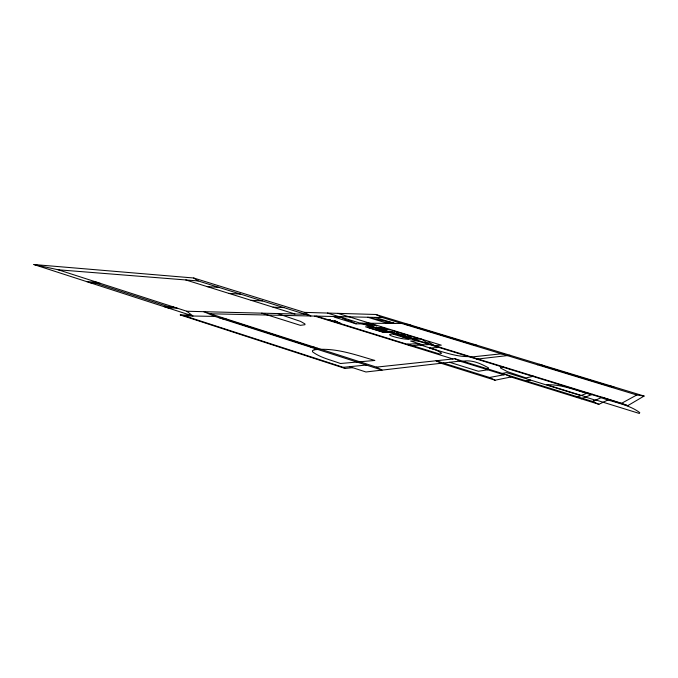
<?xml version="1.0" encoding="UTF-8"?>
<svg xmlns="http://www.w3.org/2000/svg" width="678" height="678" viewBox="0 0 678 678"><rect width="100%" height="100%" fill="white"/><g stroke="black" fill="none" stroke-linecap="round" stroke-linejoin="round"><path stroke-width="1.02" d="M376.443 367.12L382.061 370.112L214.884 316.406L203.671 311.677L376.443 367.12L454.963 358.755L592.623 401.478L602.081 397.257L627.752 405.673L644.1 396.045L375.815 314.482L304.422 312.372L193.696 277.997L33.9 264.539L193.001 316.024L186.755 311.244L58.274 269.793L33.9 264.539M361.815 323.203L621.624 403.274L636.778 394.994L644.1 396.045M510.958 376.985L495.11 380.197L441.073 363.272L436.09 360.764L489.541 377.485L505.576 374.468L510.958 376.985L598.877 404.3L608.471 399.723M612.192 387.511L613.836 386.841M581.165 398.791L592.436 394.282M609.429 386.672L611.098 386.011M576.376 397.308L587.928 392.893M526.611 380.985L530.56 380.07M334.661 321.033L337.771 321.923L334.635 321.033L336.5 321.457M533.764 376.197L525.95 377.909L507.525 371.688L500.432 367.959L500.534 367.264L502.864 366.679M502.195 373.409L506.517 372.62L580.792 395.621M540.052 365.561L542.434 365.137M537.408 364.756L539.815 364.34M487.753 369.781L478.422 371.264L449.624 362.281M485.601 369.112L487.779 368.773L488.626 367.951C480.592 363.459 470.964 359.018 461.582 361.645M441.073 363.272L365.951 371.985L349.594 366.688M443.285 363.018L459.811 361.103L503.881 374.79M476.82 359.128L510.017 355.28M470.312 357.12L504.203 353.509M470.074 356.569C456.125 357.111 442.742 351.594 429.454 348.068L440.192 347.356M190.255 315.134L180.272 314.948L345.085 368.442L352.645 367.679M180.272 314.948L184.713 315.88L343.254 367.315L366.281 365.044M473.693 345.365L476.719 345.161M471.151 344.585L474.202 344.39M430.827 344.475L409.987 345.636L406.961 344.212L316.49 316.118M406.961 344.212L418.826 343.602M314.677 348.467L317.821 348.306M311.117 347.322L314.287 347.17M418.623 340.712L410.597 341.051L423.055 344.907M414.165 339.339L421.411 339.059L426.521 342.339L428.877 342.221L434.429 345.585L441.293 345.17L337.814 313.355M410.639 338.746C406.961 341.212 376.688 332.991 395.986 334.229M409.088 336.517L411.114 337.136L409.563 336.822M389.604 332.237L383.426 332.347L365.544 326.821L371.976 326.804M382.748 329.652L390.545 329.576M407.173 325.109L410.817 325.118M356.06 323.83L349.331 320.482L347.136 320.448L340.788 317.177L334.101 317.041L356.06 323.83L362.442 323.864M404.732 324.372L408.402 324.389M338.483 322.923L339.432 322.931M360.272 323.194L401.673 323.457M339.67 323.296L340.619 323.296L335.271 321.635M386.35 322.94L393.401 322.999L367.722 317.245L387.731 323.364M334.313 321.626L337.61 321.957L336.652 321.567M333.313 321.313L334.601 321.033M329.161 320.024L330.161 320.05M222.35 318.804L226.028 318.846M219.002 317.728L222.706 317.787M327.94 319.652L334.271 321.33M184.713 315.88L214.884 316.406M210.239 313.787L382.375 317.567L636.778 394.994M186.755 311.244L305.32 314.27M167.746 307.846L177.111 308.134M164.373 306.761L173.78 307.058M273.048 307.168L283.853 307.592M251.131 300.329L262.293 300.888M228.901 293.388L240.461 294.099M86.733 281.633L97.073 282.311M89.928 282.667L100.234 283.328M206.985 286.557L218.943 287.404M58.274 269.793L198.146 280.938L310.88 315.999L304.422 312.372M410.114 336.907L410.461 336.898M397.927 333.161C399.232 333.203 394.232 332.144 397.469 333.042M377.731 329.703C381.112 330.44 373.824 328.44 377.01 329.508M376.849 329.262L377.663 329.474M397.028 332.72L398.935 333.381L397.376 333.076M377.154 329.618L377.968 329.83M409.004 325.118L472.685 344.492M541.247 365.349L610.268 386.341M375.078 317.406L394.757 323.414M410.427 336.796L408.427 336.356L409.402 336.712M409.114 336.686L409.656 336.788M327.389 313.05L601.411 397.545M591.445 394.681C576.817 390.85 562.172 384.257 546.858 384.757L585.97 396.867M601.14 397.672C613.887 402.512 628.735 404.334 639.744 412.614L639.371 413.461L595.886 399.995M393.638 334.279L408.376 338.822M376.705 329.483L377.265 329.584M416.902 343.695L436.293 350.145L441.675 353.196L439.683 354.052L407.825 344.161M585.461 397.079L595.53 400.19L592.623 401.478L598.877 404.3M334.568 321.33L335.568 321.643M314.728 316.084L452.955 358.967M185.823 279.955L294.955 313.999M277.522 313.558L300.6 321.423L304.947 323.923L304.939 324.711L300.396 325.347L261.716 313.151M224.198 318.829L312.711 347.246M95.123 283.006L169.119 306.914M621.624 403.274L627.752 405.673M375.815 314.482L382.375 317.567M454.963 358.755L459.811 361.103M489.541 377.485L495.11 380.197M343.254 367.315L345.085 368.442M193.696 277.997L198.146 280.938M386.468 328.796L380.434 327.194L386.468 328.796M382.561 328.83L376.468 327.211L382.561 328.83M376.205 325.643L370.188 324.042L376.205 325.643M372.205 325.635L366.12 324.025L372.205 325.635M314.185 349.823L312.456 350.611L312.507 351.78C320.626 357.891 331.05 359.976 340.441 363.51L374.858 360.45C355.221 354.814 334.932 347.238 314.185 349.823M418.097 338.475L413.317 338.644L401.825 335.11L406.749 334.983L418.097 338.475M403.512 336.864L400.783 336.161L403.512 336.864M403.503 335.263L399.554 334.635L403.503 335.263M405.571 334.618L400.639 334.737L389.24 331.228L394.308 331.152L405.571 334.618M386.85 331.805L382.485 331.873L367.603 327.271L372.112 327.262L386.85 331.805M381.536 329.915L377.468 329.262L381.536 329.915M338.483 322.753L338.966 322.923L338.483 322.753M330.322 320.219L329.686 320.041L330.322 320.219"/></g></svg>
